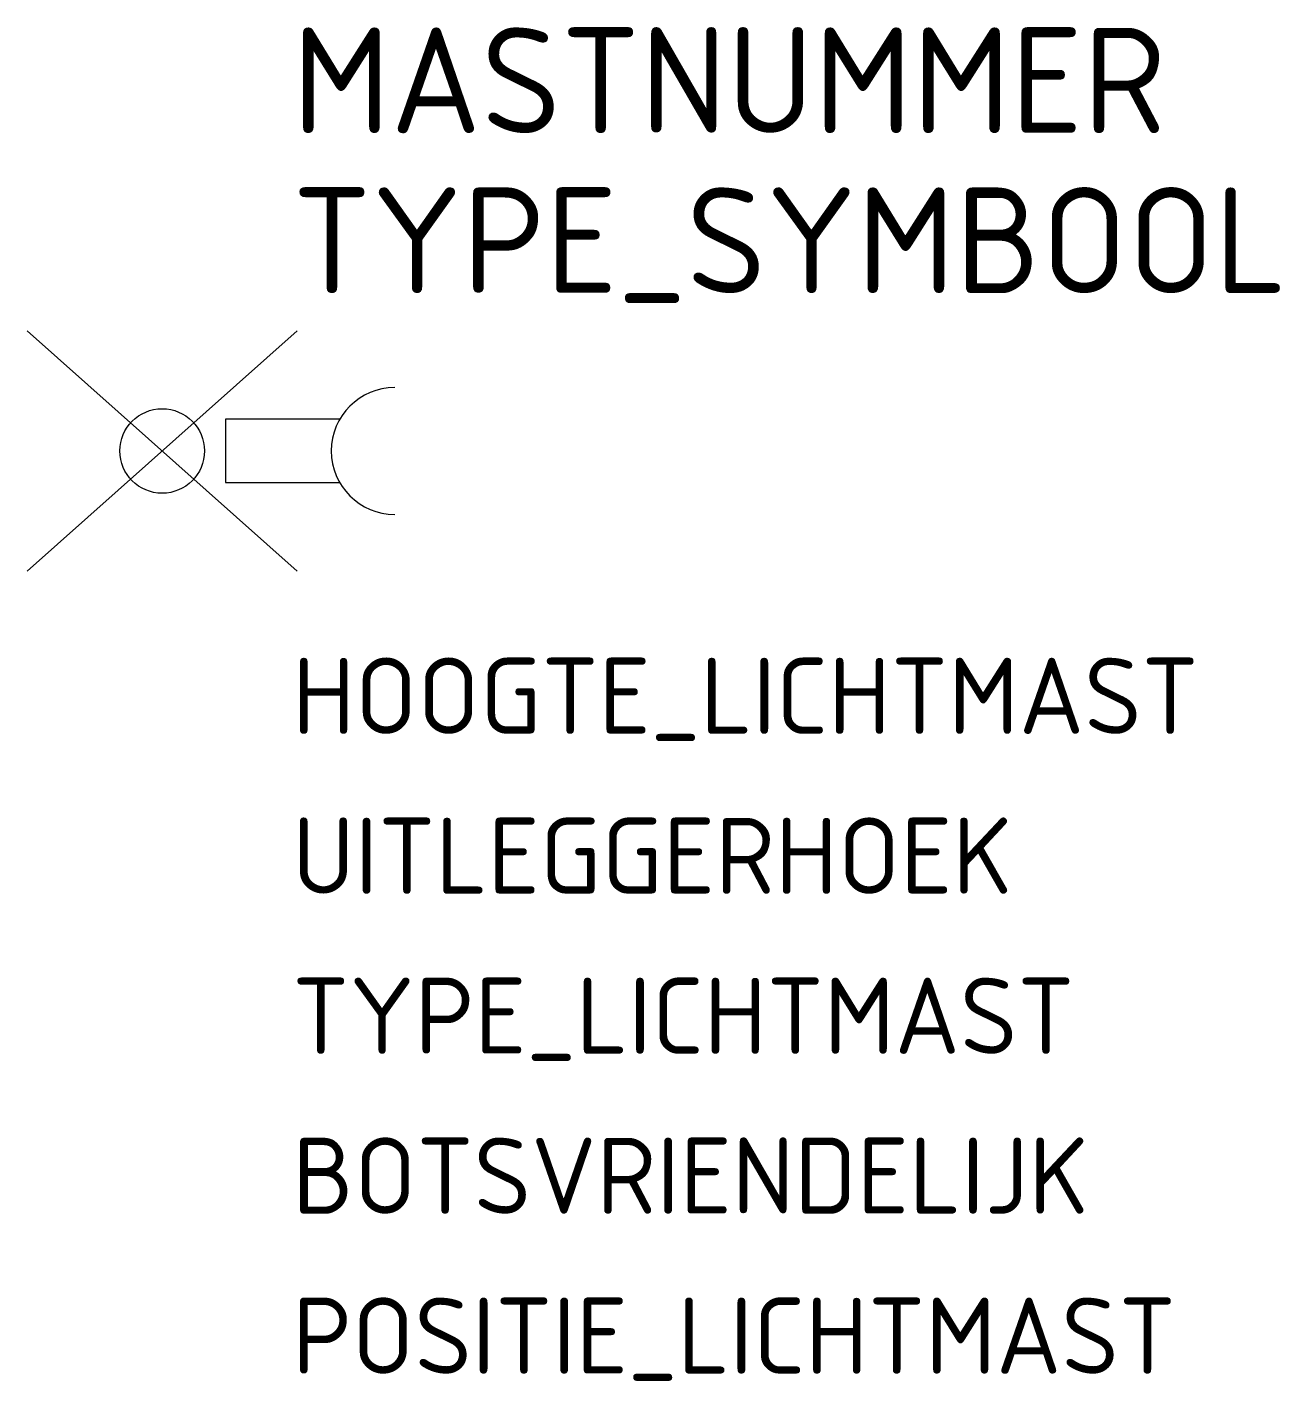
# Model space of a CAD drawing. Extents: x -3.2 to 26.4, y -22 to 10.
import ezdxf

# ---------------------------------------------------------------- set-up
doc = ezdxf.new("R2010")
doc.units = 0
doc.styles.add('NLCS-ISO', font='NLCS-ISO.ttf')

msp = doc.modelspace()

# ---------------------------------------------------------------- linework, layer by layer
for p, q in [((-3.195, -2.841), (3.195, 2.841)), ((-3.195, 2.841), (3.195, -2.841))]:
    msp.add_line(p, q)
at = {"flags": 128}
msp.add_lwpolyline([(4.201, 0.75), (1.5, 0.75), (1.5, -0.75), (4.201, -0.75)], dxfattribs=at)
msp.add_circle((0, 0), 1)
msp.add_arc((5.5, 0), 1.5, 90, 270)

# ---------------------------------------------------------------- texts
at = {"style": 'NLCS-ISO'}
for tag, p, s in [('MASTNUMMER', (3.075, 7.52), ''), ('TYPE_SYMBOOL', (3.075, 3.735), 'MAST INCLUSSIEF DRUKKNOP')]:
    msp.add_attdef(tag, p, s, height=2.5, dxfattribs=at)
at = {"style": 'NLCS-ISO', "flags": 1}
for tag, p, s in [('HOOGTE_LICHTMAST', (3.075, -6.692), '18m'), ('UITLEGGERHOEK', (3.075, -10.476), '5°'), ('TYPE_LICHTMAST', (3.075, -14.261), 'Enkele PAALTOPMAST'), ('BOTSVRIENDELIJK', (3.075, -18.045), 'Ja'), ('POSITIE_LICHTMAST', (3.075, -21.83), 'Rechts')]:
    msp.add_attdef(tag, p, s, height=1.8, dxfattribs=at)

doc.saveas('drawing.dxf')
